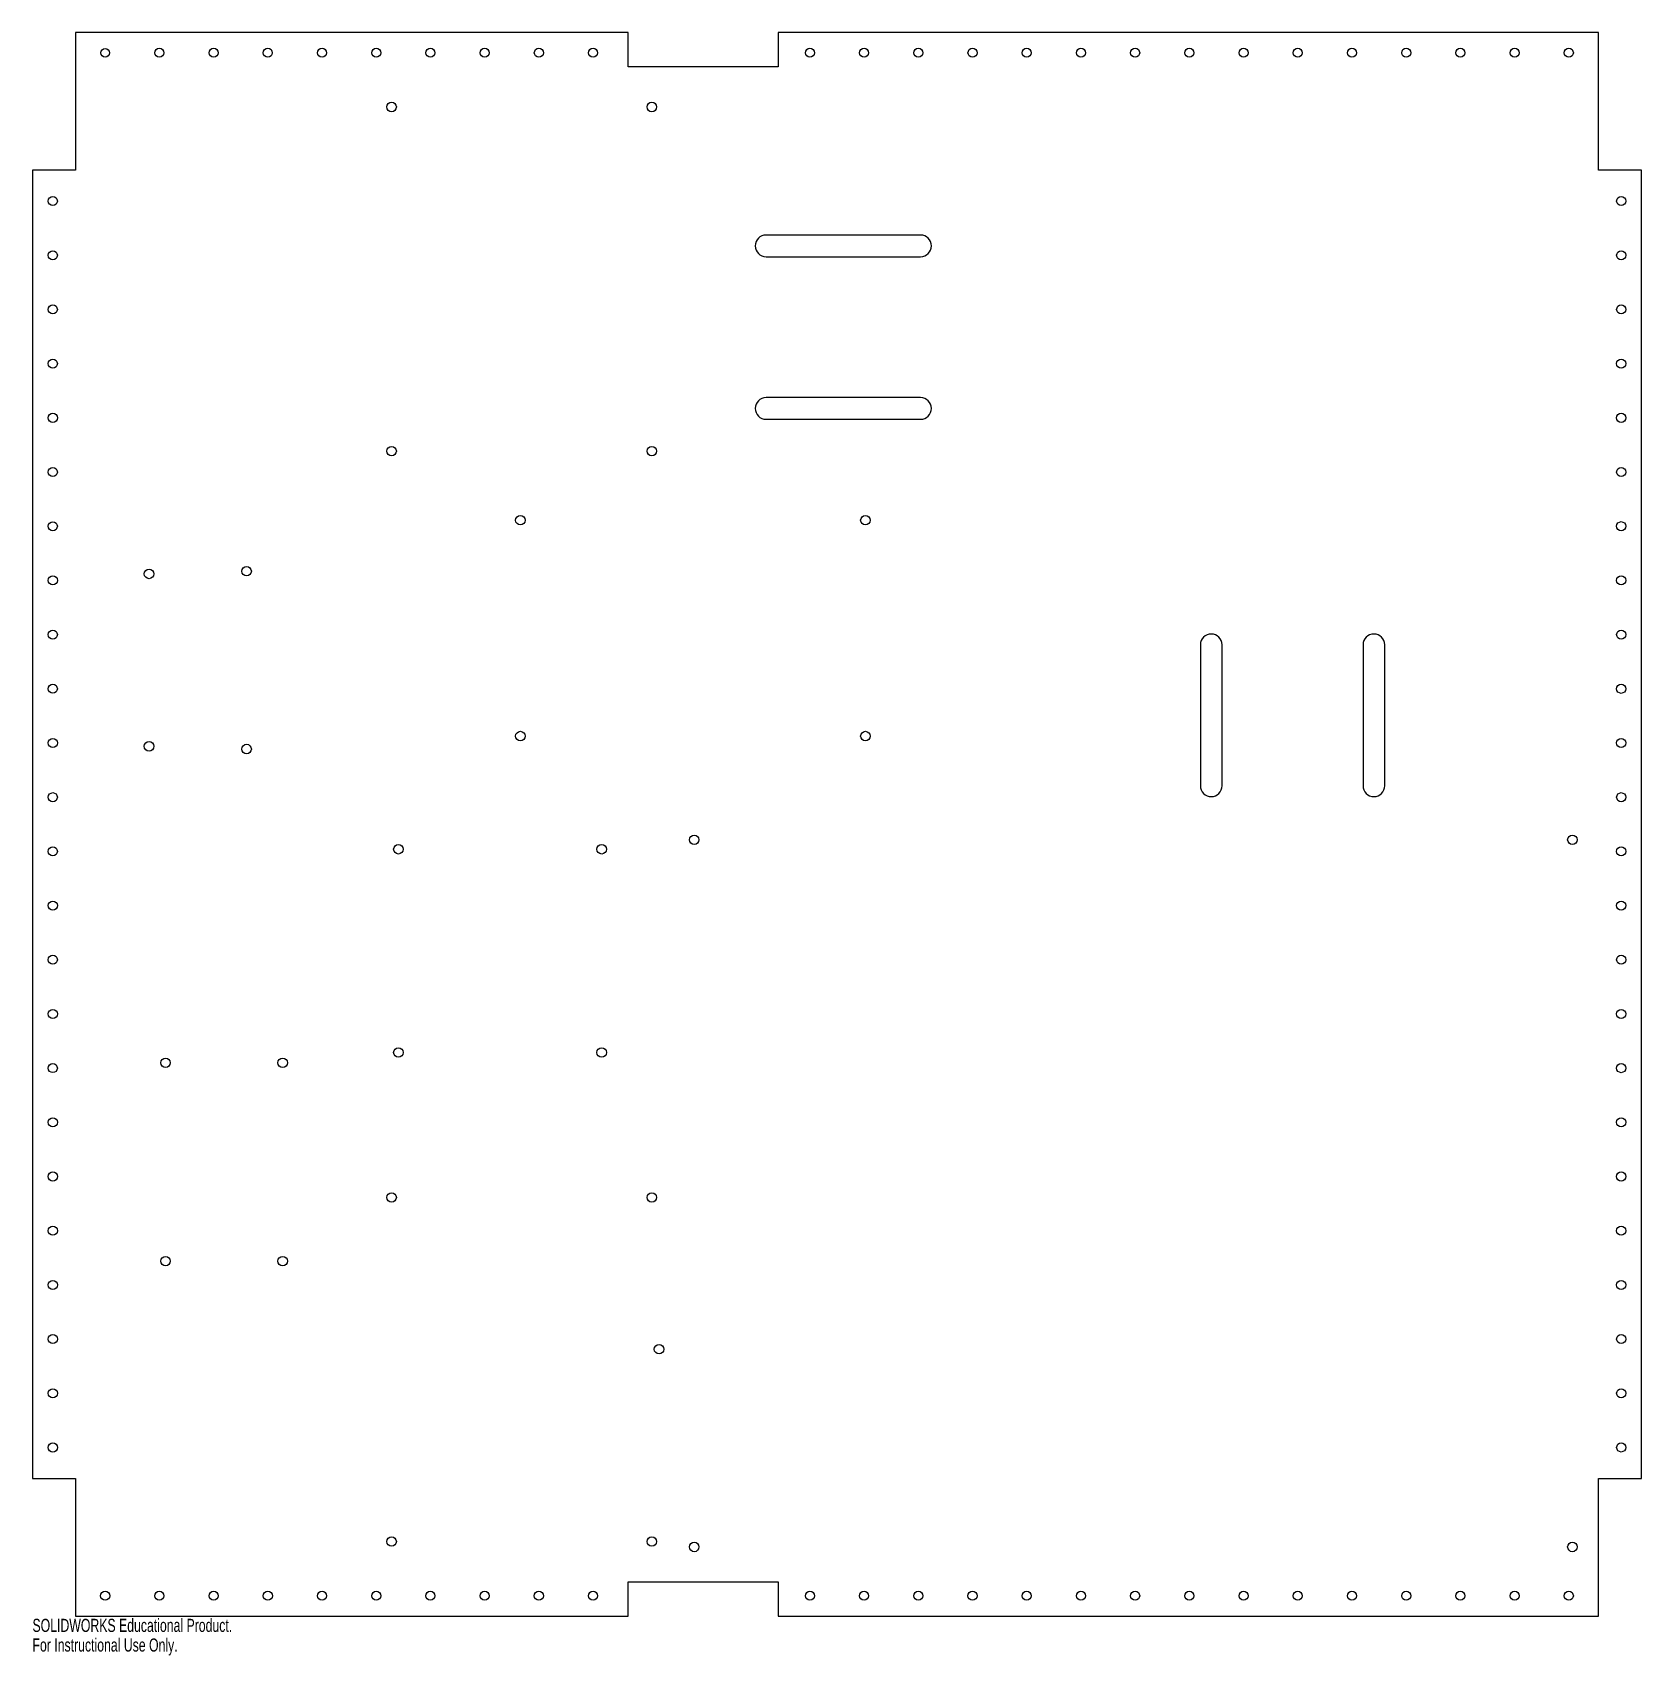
# Model space of a CAD drawing. Header units: millimetres. Extents: x 160 to 754, y -2 to 597.
import ezdxf

# ---------------------------------------------------------------- set-up
doc = ezdxf.new("R2010")
doc.units = ezdxf.units.MM
doc.styles.add('SLDTEXTSTYLE0', font='TXT', dxfattribs={"width": 0.7})

msp = doc.modelspace()

# ---------------------------------------------------------------- linework, layer by layer
at = {"color": 7, "linetype": 'Continuous', "lineweight": 25}
for p, q in [((380.18, 597.02), (176.25, 597.02)), ((176.25, 597.02), (176.25, 546.23)), ((380.18, 584.33), (380.18, 597.02)), ((738.14, 597.02), (435.48, 597.02)), ((435.48, 597.02), (435.48, 584.33)), ((738.14, 546.23), (738.14, 597.02)), ((435.48, 584.33), (380.18, 584.33)), ((176.25, 546.23), (160.38, 546.23)), ((160.38, 546.23), (160.38, 63.38)), ((754.02, 546.23), (738.14, 546.23)), ((754.02, 63.38), (754.02, 546.23)), ((488.02, 522.27), (431.02, 522.27)), ((431.02, 514.27), (488.02, 514.27)), ((488.02, 462.27), (431.02, 462.27)), ((431.02, 454.27), (488.02, 454.27)), ((591.27, 371.02), (591.27, 319.02)), ((599.27, 319.02), (599.27, 371.02)), ((651.27, 371.02), (651.27, 319.02)), ((659.27, 319.02), (659.27, 371.02)), ((160.38, 63.38), (176.25, 63.38)), ((176.25, 63.38), (176.25, 12.57)), ((738.14, 12.57), (738.14, 63.38)), ((738.14, 63.38), (754.02, 63.38)), ((380.18, 12.57), (380.18, 25.27)), ((380.18, 25.27), (435.48, 25.27)), ((435.48, 25.27), (435.48, 12.57)), ((176.25, 12.57), (380.18, 12.57)), ((435.48, 12.57), (738.14, 12.57))]:
    msp.add_line(p, q, dxfattribs=at)
for centre, radius in [((187.2, 589.52), 1.63), ((207.2, 589.52), 1.67), ((227.2, 589.52), 1.67), ((247.2, 589.52), 1.67), ((267.2, 589.52), 1.67), ((287.2, 589.52), 1.67), ((307.2, 589.52), 1.67), ((327.2, 589.52), 1.67), ((347.2, 589.52), 1.67), ((367.2, 589.52), 1.67), ((447.2, 589.52), 1.67), ((467.2, 589.52), 1.67), ((487.2, 589.52), 1.67), ((507.2, 589.52), 1.67), ((527.2, 589.52), 1.67), ((547.2, 589.52), 1.67), ((567.2, 589.52), 1.67), ((587.2, 589.52), 1.67), ((607.2, 589.52), 1.67), ((627.2, 589.52), 1.67), ((647.2, 589.52), 1.67), ((667.2, 589.52), 1.67), ((687.2, 589.52), 1.67), ((707.2, 589.52), 1.67), ((727.2, 589.52), 1.67), ((292.88, 569.52), 1.75), ((388.88, 569.52), 1.75), ((167.88, 534.8), 1.67), ((746.52, 534.8), 1.67), ((167.88, 514.8), 1.67), ((746.52, 514.8), 1.67), ((167.88, 494.8), 1.67), ((746.52, 494.8), 1.67), ((167.88, 474.8), 1.67), ((746.52, 474.8), 1.68), ((167.88, 454.8), 1.68), ((746.52, 454.8), 1.68), ((292.88, 442.52), 1.75), ((388.88, 442.52), 1.75), ((167.88, 434.8), 1.67), ((746.52, 434.8), 1.67), ((167.88, 414.8), 1.67), ((340.38, 417.02), 1.75), ((467.68, 417.02), 1.75), ((746.52, 414.8), 1.68), ((167.88, 394.8), 1.68), ((203.38, 397.18), 1.75), ((239.38, 398.18), 1.75), ((746.52, 394.8), 1.68), ((167.88, 374.8), 1.67), ((746.52, 374.8), 1.67), ((167.88, 354.8), 1.67), ((746.52, 354.8), 1.68), ((167.88, 334.8), 1.68), ((340.38, 337.35), 1.75), ((467.68, 337.35), 1.75), ((746.52, 334.8), 1.68), ((203.38, 333.57), 1.75), ((239.38, 332.57), 1.75), ((167.88, 314.8), 1.67), ((746.52, 314.8), 1.67), ((404.52, 299.07), 1.75), ((728.52, 299.07), 1.75), ((167.88, 294.8), 1.67), ((295.38, 295.57), 1.75), ((370.38, 295.57), 1.75), ((746.52, 294.8), 1.68), ((167.88, 274.8), 1.68), ((746.52, 274.8), 1.68), ((167.88, 254.8), 1.67), ((746.52, 254.8), 1.67), ((167.88, 234.8), 1.68), ((746.52, 234.8), 1.68), ((295.38, 220.57), 1.75), ((370.38, 220.57), 1.75), ((167.88, 214.8), 1.67), ((209.48, 216.78), 1.75), ((252.68, 216.78), 1.75), ((746.52, 214.8), 1.68), ((167.88, 194.8), 1.68), ((746.52, 194.8), 1.68), ((167.88, 174.8), 1.68), ((746.52, 174.8), 1.68), ((292.88, 167.07), 1.75), ((388.88, 167.07), 1.75), ((167.88, 154.8), 1.68), ((746.52, 154.8), 1.68), ((209.48, 143.58), 1.75), ((252.68, 143.58), 1.75), ((167.88, 134.8), 1.68), ((746.52, 134.8), 1.68), ((167.88, 114.8), 1.68), ((746.52, 114.8), 1.67), ((391.54, 111.06), 1.75), ((167.88, 94.8), 1.68), ((746.52, 94.8), 1.67), ((167.88, 74.8), 1.68), ((746.52, 74.8), 1.67), ((292.88, 40.08), 1.75), ((388.88, 40.08), 1.75), ((404.52, 38.08), 1.75), ((728.52, 38.08), 1.75), ((187.2, 20.07), 1.68), ((207.2, 20.07), 1.68), ((227.2, 20.07), 1.68), ((247.2, 20.07), 1.68), ((267.2, 20.07), 1.68), ((287.2, 20.07), 1.68), ((307.2, 20.07), 1.68), ((327.2, 20.07), 1.68), ((347.2, 20.07), 1.68), ((367.2, 20.07), 1.68), ((447.2, 20.07), 1.68), ((467.2, 20.07), 1.68), ((487.2, 20.07), 1.68), ((507.2, 20.07), 1.68), ((527.2, 20.07), 1.68), ((547.2, 20.07), 1.67), ((567.2, 20.07), 1.67), ((587.2, 20.07), 1.67), ((607.2, 20.07), 1.67), ((627.2, 20.07), 1.67), ((647.2, 20.07), 1.67), ((667.2, 20.07), 1.67), ((687.2, 20.07), 1.67), ((707.2, 20.07), 1.67), ((727.2, 20.07), 1.67)]:
    msp.add_circle(centre, radius, dxfattribs=at)
for centre, start, end in [((431.02, 518.27), 90, 270), ((488.02, 518.27), 270, 90), ((431.02, 458.27), 90, 270), ((488.02, 458.27), 270, 90), ((595.27, 371.02), 0, 180), ((655.27, 371.02), 0, 180), ((595.27, 319.02), 180, 0), ((655.27, 319.02), 180, 0)]:
    msp.add_arc(centre, 4, start, end, dxfattribs=at)

# ---------------------------------------------------------------- texts
at = {"color": 7, "linetype": 'Continuous', "char_height": 4.8336, "attachment_point": 1, "style": 'SLDTEXTSTYLE0'}
for s, insert in [('SOLIDWORKS Educational Product.', (160.38, 11.56)), ('For Instructional Use Only.', (160.38, 4.31))]:
    msp.add_mtext(s, dxfattribs=dict(at, insert=insert))

doc.saveas('drawing.dxf')
